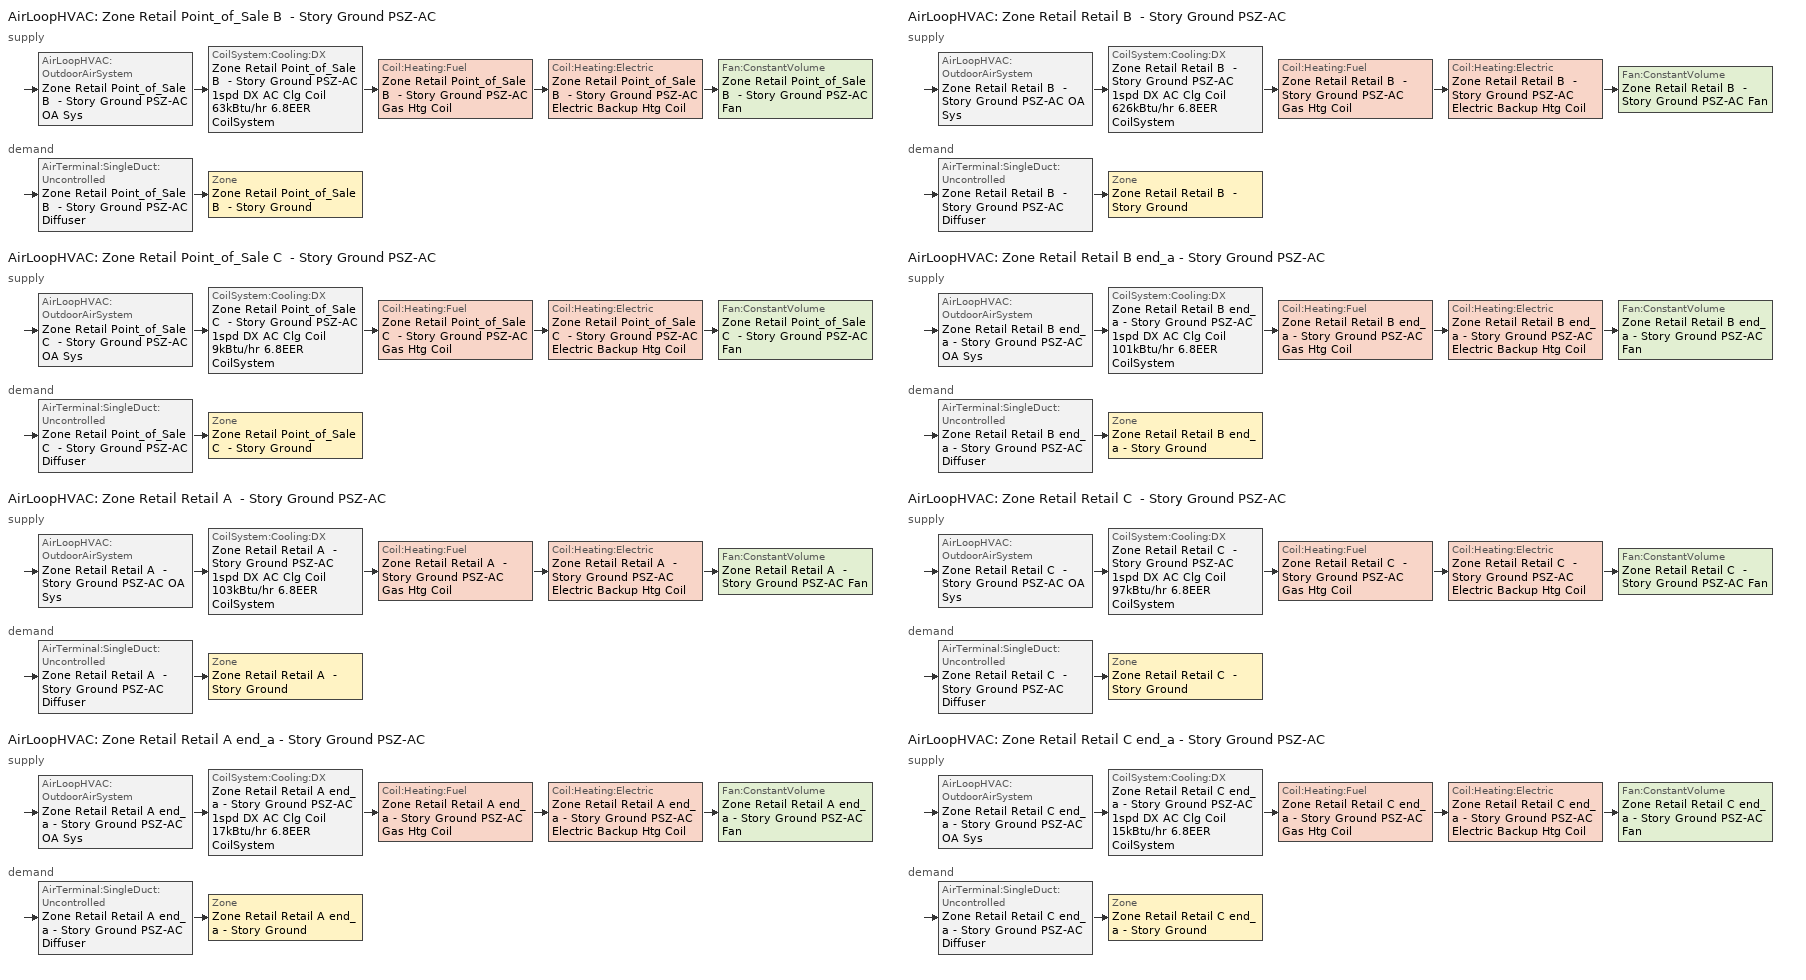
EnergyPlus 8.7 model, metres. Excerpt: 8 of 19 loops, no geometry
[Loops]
AirLoopHVAC 'Zone Retail Point_of_Sale B  - Story Ground PSZ-AC'
 supply: AirLoopHVAC:OutdoorAirSystem 'Zone Retail Point_of_Sale B  - Story Ground PSZ-AC OA Sys' > CoilSystem:Cooling:DX 'Zone Retail Point_of_Sale B  - Story Ground PSZ-AC 1spd DX AC Clg Coil 63kBtu/hr 6.8EER CoilSystem' > Coil:Heating:Fuel 'Zone Retail Point_of_Sale B  - Story Ground PSZ-AC Gas Htg Coil' > Coil:Heating:Electric 'Zone Retail Point_of_Sale B  - Story Ground PSZ-AC Electric Backup Htg Coil' > Fan:ConstantVolume 'Zone Retail Point_of_Sale B  - Story Ground PSZ-AC Fan'
 demand: AirTerminal:SingleDuct:Uncontrolled 'Zone Retail Point_of_Sale B  - Story Ground PSZ-AC Diffuser' > Zone 'Zone Retail Point_of_Sale B  - Story Ground'
AirLoopHVAC 'Zone Retail Point_of_Sale C  - Story Ground PSZ-AC'
 supply: AirLoopHVAC:OutdoorAirSystem 'Zone Retail Point_of_Sale C  - Story Ground PSZ-AC OA Sys' > CoilSystem:Cooling:DX 'Zone Retail Point_of_Sale C  - Story Ground PSZ-AC 1spd DX AC Clg Coil 9kBtu/hr 6.8EER CoilSystem' > Coil:Heating:Fuel 'Zone Retail Point_of_Sale C  - Story Ground PSZ-AC Gas Htg Coil' > Coil:Heating:Electric 'Zone Retail Point_of_Sale C  - Story Ground PSZ-AC Electric Backup Htg Coil' > Fan:ConstantVolume 'Zone Retail Point_of_Sale C  - Story Ground PSZ-AC Fan'
 demand: AirTerminal:SingleDuct:Uncontrolled 'Zone Retail Point_of_Sale C  - Story Ground PSZ-AC Diffuser' > Zone 'Zone Retail Point_of_Sale C  - Story Ground'
AirLoopHVAC 'Zone Retail Retail A  - Story Ground PSZ-AC'
 supply: AirLoopHVAC:OutdoorAirSystem 'Zone Retail Retail A  - Story Ground PSZ-AC OA Sys' > CoilSystem:Cooling:DX 'Zone Retail Retail A  - Story Ground PSZ-AC 1spd DX AC Clg Coil 103kBtu/hr 6.8EER CoilSystem' > Coil:Heating:Fuel 'Zone Retail Retail A  - Story Ground PSZ-AC Gas Htg Coil' > Coil:Heating:Electric 'Zone Retail Retail A  - Story Ground PSZ-AC Electric Backup Htg Coil' > Fan:ConstantVolume 'Zone Retail Retail A  - Story Ground PSZ-AC Fan'
 demand: AirTerminal:SingleDuct:Uncontrolled 'Zone Retail Retail A  - Story Ground PSZ-AC Diffuser' > Zone 'Zone Retail Retail A  - Story Ground'
AirLoopHVAC 'Zone Retail Retail A end_a - Story Ground PSZ-AC'
 supply: AirLoopHVAC:OutdoorAirSystem 'Zone Retail Retail A end_a - Story Ground PSZ-AC OA Sys' > CoilSystem:Cooling:DX 'Zone Retail Retail A end_a - Story Ground PSZ-AC 1spd DX AC Clg Coil 17kBtu/hr 6.8EER CoilSystem' > Coil:Heating:Fuel 'Zone Retail Retail A end_a - Story Ground PSZ-AC Gas Htg Coil' > Coil:Heating:Electric 'Zone Retail Retail A end_a - Story Ground PSZ-AC Electric Backup Htg Coil' > Fan:ConstantVolume 'Zone Retail Retail A end_a - Story Ground PSZ-AC Fan'
 demand: AirTerminal:SingleDuct:Uncontrolled 'Zone Retail Retail A end_a - Story Ground PSZ-AC Diffuser' > Zone 'Zone Retail Retail A end_a - Story Ground'
AirLoopHVAC 'Zone Retail Retail B  - Story Ground PSZ-AC'
 supply: AirLoopHVAC:OutdoorAirSystem 'Zone Retail Retail B  - Story Ground PSZ-AC OA Sys' > CoilSystem:Cooling:DX 'Zone Retail Retail B  - Story Ground PSZ-AC 1spd DX AC Clg Coil 626kBtu/hr 6.8EER CoilSystem' > Coil:Heating:Fuel 'Zone Retail Retail B  - Story Ground PSZ-AC Gas Htg Coil' > Coil:Heating:Electric 'Zone Retail Retail B  - Story Ground PSZ-AC Electric Backup Htg Coil' > Fan:ConstantVolume 'Zone Retail Retail B  - Story Ground PSZ-AC Fan'
 demand: AirTerminal:SingleDuct:Uncontrolled 'Zone Retail Retail B  - Story Ground PSZ-AC Diffuser' > Zone 'Zone Retail Retail B  - Story Ground'
AirLoopHVAC 'Zone Retail Retail B end_a - Story Ground PSZ-AC'
 supply: AirLoopHVAC:OutdoorAirSystem 'Zone Retail Retail B end_a - Story Ground PSZ-AC OA Sys' > CoilSystem:Cooling:DX 'Zone Retail Retail B end_a - Story Ground PSZ-AC 1spd DX AC Clg Coil 101kBtu/hr 6.8EER CoilSystem' > Coil:Heating:Fuel 'Zone Retail Retail B end_a - Story Ground PSZ-AC Gas Htg Coil' > Coil:Heating:Electric 'Zone Retail Retail B end_a - Story Ground PSZ-AC Electric Backup Htg Coil' > Fan:ConstantVolume 'Zone Retail Retail B end_a - Story Ground PSZ-AC Fan'
 demand: AirTerminal:SingleDuct:Uncontrolled 'Zone Retail Retail B end_a - Story Ground PSZ-AC Diffuser' > Zone 'Zone Retail Retail B end_a - Story Ground'
AirLoopHVAC 'Zone Retail Retail C  - Story Ground PSZ-AC'
 supply: AirLoopHVAC:OutdoorAirSystem 'Zone Retail Retail C  - Story Ground PSZ-AC OA Sys' > CoilSystem:Cooling:DX 'Zone Retail Retail C  - Story Ground PSZ-AC 1spd DX AC Clg Coil 97kBtu/hr 6.8EER CoilSystem' > Coil:Heating:Fuel 'Zone Retail Retail C  - Story Ground PSZ-AC Gas Htg Coil' > Coil:Heating:Electric 'Zone Retail Retail C  - Story Ground PSZ-AC Electric Backup Htg Coil' > Fan:ConstantVolume 'Zone Retail Retail C  - Story Ground PSZ-AC Fan'
 demand: AirTerminal:SingleDuct:Uncontrolled 'Zone Retail Retail C  - Story Ground PSZ-AC Diffuser' > Zone 'Zone Retail Retail C  - Story Ground'
AirLoopHVAC 'Zone Retail Retail C end_a - Story Ground PSZ-AC'
 supply: AirLoopHVAC:OutdoorAirSystem 'Zone Retail Retail C end_a - Story Ground PSZ-AC OA Sys' > CoilSystem:Cooling:DX 'Zone Retail Retail C end_a - Story Ground PSZ-AC 1spd DX AC Clg Coil 15kBtu/hr 6.8EER CoilSystem' > Coil:Heating:Fuel 'Zone Retail Retail C end_a - Story Ground PSZ-AC Gas Htg Coil' > Coil:Heating:Electric 'Zone Retail Retail C end_a - Story Ground PSZ-AC Electric Backup Htg Coil' > Fan:ConstantVolume 'Zone Retail Retail C end_a - Story Ground PSZ-AC Fan'
 demand: AirTerminal:SingleDuct:Uncontrolled 'Zone Retail Retail C end_a - Story Ground PSZ-AC Diffuser' > Zone 'Zone Retail Retail C end_a - Story Ground'
[ZoneControl:Thermostat] Control Object Type 1=ThermostatSetpoint:DualSetpoint
Name | Zone or ZoneList | Control Type Schedule | Control Name 1
Zone Retail Point_of_Sale B  - Story Ground Thermostat | Zone Retail Point_of_Sale B  - Story Ground | Zone Retail Point_of_Sale B  - Story Ground Thermostat Schedule | Retail Point_of_Sale - CEC Pre-1978 Thermostat
Zone Retail Point_of_Sale C  - Story Ground Thermostat | Zone Retail Point_of_Sale C  - Story Ground | Zone Retail Point_of_Sale C  - Story Ground Thermostat Schedule | Retail Point_of_Sale - CEC Pre-1978 Thermostat 1
Zone Retail Retail A  - Story Ground Thermostat | Zone Retail Retail A  - Story Ground | Zone Retail Retail A  - Story Ground Thermostat Schedule | Retail Retail - CEC Pre-1978 Thermostat
Zone Retail Retail A end_a - Story Ground Thermostat | Zone Retail Retail A end_a - Story Ground | Zone Retail Retail A end_a - Story Ground Thermostat Schedule | Retail Retail - CEC Pre-1978 Thermostat 5
Zone Retail Retail B  - Story Ground Thermostat | Zone Retail Retail B  - Story Ground | Zone Retail Retail B  - Story Ground Thermostat Schedule | Retail Retail - CEC Pre-1978 Thermostat 4
Zone Retail Retail B end_a - Story Ground Thermostat | Zone Retail Retail B end_a - Story Ground | Zone Retail Retail B end_a - Story Ground Thermostat Schedule | Retail Retail - CEC Pre-1978 Thermostat 2
Zone Retail Retail C  - Story Ground Thermostat | Zone Retail Retail C  - Story Ground | Zone Retail Retail C  - Story Ground Thermostat Schedule | Retail Retail - CEC Pre-1978 Thermostat 1
Zone Retail Retail C end_a - Story Ground Thermostat | Zone Retail Retail C end_a - Story Ground | Zone Retail Retail C end_a - Story Ground Thermostat Schedule | Retail Retail - CEC Pre-1978 Thermostat 3
[ThermostatSetpoint:DualSetpoint] Heating Setpoint Temperature Schedule=Retail HtgSetp; Cooling Setpoint Temperature Schedule=Retail ClgSetp
Retail Point_of_Sale - CEC Pre-1978 Thermostat; Retail Point_of_Sale - CEC Pre-1978 Thermostat 1; Retail Retail - CEC Pre-1978 Thermostat; Retail Retail - CEC Pre-1978 Thermostat 5; Retail Retail - CEC Pre-1978 Thermostat 4; Retail Retail - CEC Pre-1978 Thermostat 2; Retail Retail - CEC Pre-1978 Thermostat 1; Retail Retail - CEC Pre-1978 Thermostat 3
[AirTerminal:SingleDuct:Uncontrolled] Availability Schedule=Always On Discrete; Maximum Air Flow Rate {m3/s}=AutoSize
Zone Retail Point_of_Sale B  - Story Ground PSZ-AC Diffuser; Zone Retail Point_of_Sale C  - Story Ground PSZ-AC Diffuser; Zone Retail Retail A  - Story Ground PSZ-AC Diffuser; Zone Retail Retail A end_a - Story Ground PSZ-AC Diffuser; Zone Retail Retail B  - Story Ground PSZ-AC Diffuser; Zone Retail Retail B end_a - Story Ground PSZ-AC Diffuser; Zone Retail Retail C  - Story Ground PSZ-AC Diffuser; Zone Retail Retail C end_a - Story Ground PSZ-AC Diffuser
[Zone equipment]
Zone Retail Point_of_Sale B  - Story Ground: Zone Retail Point_of_Sale B  - Story Ground PSZ-AC Diffuser
Zone Retail Point_of_Sale C  - Story Ground: Zone Retail Point_of_Sale C  - Story Ground PSZ-AC Diffuser
Zone Retail Retail A  - Story Ground: Zone Retail Retail A  - Story Ground PSZ-AC Diffuser
Zone Retail Retail A end_a - Story Ground: Zone Retail Retail A end_a - Story Ground PSZ-AC Diffuser
Zone Retail Retail B  - Story Ground: Zone Retail Retail B  - Story Ground PSZ-AC Diffuser
Zone Retail Retail B end_a - Story Ground: Zone Retail Retail B end_a - Story Ground PSZ-AC Diffuser
Zone Retail Retail C  - Story Ground: Zone Retail Retail C  - Story Ground PSZ-AC Diffuser
Zone Retail Retail C end_a - Story Ground: Zone Retail Retail C end_a - Story Ground PSZ-AC Diffuser
[Sizing:Zone] Zone Cooling Design Supply Air Temperature Input Method=SupplyAirTemperature; Zone Cooling Design Supply Air Temperature {C}=12.8; Zone Cooling Design Supply Air Temperature Difference {deltaC}=11.11; Zone Heating Design Supply Air Temperature Input Method=SupplyAirTemperature; Zone Heating Design Supply Air Temperature {C}=40; Zone Heating Design Supply Air Temperature Difference {deltaC}=11.11; Zone Cooling Design Supply Air Humidity Ratio {kgWater/kgDryAir}=0.0085; Zone Heating Design Supply Air Humidity Ratio {kgWater/kgDryAir}=0.008; Cooling Design Air Flow Method=DesignDay; Cooling Design Air Flow Rate {m3/s}=0; Cooling Minimum Air Flow per Zone Floor Area {m3/s-m2}=0.000762; Cooling Minimum Air Flow {m3/s}=0; Cooling Minimum Air Flow Fraction=0; Heating Design Air Flow Method=DesignDay; Heating Design Air Flow Rate {m3/s}=0; Heating Maximum Air Flow per Zone Floor Area {m3/s-m2}=0.002032; Heating Maximum Air Flow {m3/s}=0.141576; Heating Maximum Air Flow Fraction=0.3; Account for Dedicated Outdoor Air System=No
Name | Design Specification Outdoor Air Object | Design Specification Zone Air Distribution Object
Zone Retail Point_of_Sale B  - Story Ground | Retail Point_of_Sale Ventilation | Zone Retail Point_of_Sale B  - Story Ground Design Spec Zone Air Dist
Zone Retail Point_of_Sale C  - Story Ground | Retail Point_of_Sale Ventilation | Zone Retail Point_of_Sale C  - Story Ground Design Spec Zone Air Dist
Zone Retail Retail A  - Story Ground | Retail Retail Ventilation | Zone Retail Retail A  - Story Ground Design Spec Zone Air Dist
Zone Retail Retail A end_a - Story Ground | Retail Retail Ventilation | Zone Retail Retail A end_a - Story Ground Design Spec Zone Air Dist
Zone Retail Retail B  - Story Ground | Retail Retail Ventilation | Zone Retail Retail B  - Story Ground Design Spec Zone Air Dist
Zone Retail Retail B end_a - Story Ground | Retail Retail Ventilation | Zone Retail Retail B end_a - Story Ground Design Spec Zone Air Dist
Zone Retail Retail C  - Story Ground | Retail Retail Ventilation | Zone Retail Retail C  - Story Ground Design Spec Zone Air Dist
Zone Retail Retail C end_a - Story Ground | Retail Retail Ventilation | Zone Retail Retail C end_a - Story Ground Design Spec Zone Air Dist
[DesignSpecification:ZoneAirDistribution] Zone Air Distribution Effectiveness in Cooling Mode=1; Zone Air Distribution Effectiveness in Heating Mode=1
Zone Retail Point_of_Sale B  - Story Ground Design Spec Zone Air Dist; Zone Retail Point_of_Sale C  - Story Ground Design Spec Zone Air Dist; Zone Retail Retail A  - Story Ground Design Spec Zone Air Dist; Zone Retail Retail A end_a - Story Ground Design Spec Zone Air Dist; Zone Retail Retail B  - Story Ground Design Spec Zone Air Dist; Zone Retail Retail B end_a - Story Ground Design Spec Zone Air Dist; Zone Retail Retail C  - Story Ground Design Spec Zone Air Dist; Zone Retail Retail C end_a - Story Ground Design Spec Zone Air Dist
[Controller:MechanicalVentilation] Availability Schedule=Always On Discrete; Demand Controlled Ventilation=No; System Outdoor Air Method=ZoneSum
Name | Zone Name 1 | Design Specification Outdoor Air Object Name 1 | Design Specification Zone Air Distribution Object Name 1
Controller Mechanical Ventilation 1 | Zone Retail Point_of_Sale B  - Story Ground | Retail Point_of_Sale Ventilation | Zone Retail Point_of_Sale B  - Story Ground Design Spec Zone Air Dist
Controller Mechanical Ventilation 13 | Zone Retail Point_of_Sale C  - Story Ground | Retail Point_of_Sale Ventilation | Zone Retail Point_of_Sale C  - Story Ground Design Spec Zone Air Dist
Controller Mechanical Ventilation 2 | Zone Retail Retail A  - Story Ground | Retail Retail Ventilation | Zone Retail Retail A  - Story Ground Design Spec Zone Air Dist
Controller Mechanical Ventilation 14 | Zone Retail Retail A end_a - Story Ground | Retail Retail Ventilation | Zone Retail Retail A end_a - Story Ground Design Spec Zone Air Dist
Controller Mechanical Ventilation 7 | Zone Retail Retail B  - Story Ground | Retail Retail Ventilation | Zone Retail Retail B  - Story Ground Design Spec Zone Air Dist
Controller Mechanical Ventilation 16 | Zone Retail Retail B end_a - Story Ground | Retail Retail Ventilation | Zone Retail Retail B end_a - Story Ground Design Spec Zone Air Dist
Controller Mechanical Ventilation 10 | Zone Retail Retail C  - Story Ground | Retail Retail Ventilation | Zone Retail Retail C  - Story Ground Design Spec Zone Air Dist
Controller Mechanical Ventilation 11 | Zone Retail Retail C end_a - Story Ground | Retail Retail Ventilation | Zone Retail Retail C end_a - Story Ground Design Spec Zone Air Dist
[DesignSpecification:OutdoorAir] Outdoor Air Method=Maximum; Outdoor Air Flow per Person {m3/s-person}=0.00707921; Outdoor Air Flow per Zone Floor Area {m3/s-m2}=0.001016; Outdoor Air Flow per Zone {m3/s}=0; Outdoor Air Flow Air Changes per Hour {1/hr}=0
Retail Point_of_Sale Ventilation; Retail Retail Ventilation
[AirLoopHVAC] Design Supply Air Flow Rate {m3/s}=AutoSize
Zone Retail Point_of_Sale B  - Story Ground PSZ-AC; Zone Retail Point_of_Sale C  - Story Ground PSZ-AC; Zone Retail Retail A  - Story Ground PSZ-AC; Zone Retail Retail A end_a - Story Ground PSZ-AC; Zone Retail Retail B  - Story Ground PSZ-AC; Zone Retail Retail B end_a - Story Ground PSZ-AC; Zone Retail Retail C  - Story Ground PSZ-AC; Zone Retail Retail C end_a - Story Ground PSZ-AC
[Sizing:System] Type of Load to Size On=Sensible; Design Outdoor Air Flow Rate {m3/s}=Autosize; Central Heating Maximum System Air Flow Ratio=1; Preheat Design Temperature {C}=7; Preheat Design Humidity Ratio {kgWater/kgDryAir}=0.008; Precool Design Temperature {C}=12.8; Precool Design Humidity Ratio {kgWater/kgDryAir}=0.008; Central Cooling Design Supply Air Temperature {C}=12.8; Central Heating Design Supply Air Temperature {C}=40; Type of Zone Sum to Use=Coincident; 100% Outdoor Air in Cooling=No; 100% Outdoor Air in Heating=No; Central Cooling Design Supply Air Humidity Ratio {kgWater/kgDryAir}=0.0085; Central Heating Design Supply Air Humidity Ratio {kgWater/kgDryAir}=0.008; Cooling Supply Air Flow Rate Method=DesignDay; Cooling Supply Air Flow Rate {m3/s}=0; Cooling Supply Air Flow Rate Per Floor Area {m3/s-m2}=0.00996765; Cooling Fraction of Autosized Cooling Supply Air Flow Rate=1; Cooling Supply Air Flow Rate Per Unit Cooling Capacity {m3/s-W}=3.94755e-05; Heating Supply Air Flow Rate Method=DesignDay; Heating Supply Air Flow Rate {m3/s}=0; Heating Supply Air Flow Rate Per Floor Area {m3/s-m2}=0.00996765; Heating Fraction of Autosized Heating Supply Air Flow Rate=1; Heating Fraction of Autosized Cooling Supply Air Flow Rate=1; Heating Supply Air Flow Rate Per Unit Heating Capacity {m3/s-W}=3.15882e-05; System Outdoor Air Method=ZoneSum; Zone Maximum Outdoor Air Fraction=1; Cooling Design Capacity Method=CoolingDesignCapacity; Cooling Design Capacity {W}=Autosize; Cooling Design Capacity Per Floor Area {W/m2}=234.7; Fraction of Autosized Cooling Design Capacity=1; Heating Design Capacity Method=HeatingDesignCapacity; Heating Design Capacity {W}=Autosize; Heating Design Capacity Per Floor Area {W/m2}=157; Fraction of Autosized Heating Design Capacity=1; Central Cooling Capacity Control Method=OnOff
Zone Retail Point_of_Sale B  - Story Ground PSZ-AC; Zone Retail Point_of_Sale C  - Story Ground PSZ-AC; Zone Retail Retail A  - Story Ground PSZ-AC; Zone Retail Retail A end_a - Story Ground PSZ-AC; Zone Retail Retail B  - Story Ground PSZ-AC; Zone Retail Retail B end_a - Story Ground PSZ-AC; Zone Retail Retail C  - Story Ground PSZ-AC; Zone Retail Retail C end_a - Story Ground PSZ-AC
[Controller:OutdoorAir] Minimum Outdoor Air Flow Rate {m3/s}=0; Maximum Outdoor Air Flow Rate {m3/s}=Autosize; Economizer Control Type=NoEconomizer; Economizer Control Action Type=ModulateFlow; Economizer Maximum Limit Dry-Bulb Temperature {C}=28; Economizer Maximum Limit Enthalpy {J/kg}=64000; Economizer Minimum Limit Dry-Bulb Temperature {C}=-100; Minimum Limit Type=FixedMinimum; Minimum Outdoor Air Schedule=Always On Discrete; High Humidity Control=No; Control High Indoor Humidity Based on Outdoor Humidity Ratio=Yes; Heat Recovery Bypass Control Type=BypassWhenOAFlowGreaterThanMinimum
Name | Lockout Type | Mechanical Ventilation Controller
Zone Retail Point_of_Sale B  - Story Ground PSZ-AC OA Sys Controller | LockoutWithCompressor | Controller Mechanical Ventilation 1
Zone Retail Point_of_Sale C  - Story Ground PSZ-AC OA Sys Controller | LockoutWithCompressor | Controller Mechanical Ventilation 13
Zone Retail Retail A  - Story Ground PSZ-AC OA Sys Controller | NoLockout | Controller Mechanical Ventilation 2
Zone Retail Retail A end_a - Story Ground PSZ-AC OA Sys Controller | LockoutWithCompressor | Controller Mechanical Ventilation 14
Zone Retail Retail B  - Story Ground PSZ-AC OA Sys Controller | NoLockout | Controller Mechanical Ventilation 7
Zone Retail Retail B end_a - Story Ground PSZ-AC OA Sys Controller | NoLockout | Controller Mechanical Ventilation 16
Zone Retail Retail C  - Story Ground PSZ-AC OA Sys Controller | NoLockout | Controller Mechanical Ventilation 10
Zone Retail Retail C end_a - Story Ground PSZ-AC OA Sys Controller | LockoutWithCompressor | Controller Mechanical Ventilation 11
[SetpointManager:MixedAir] Control Variable=Temperature
Node 51 OS Default SPM; Node 50 OS Default SPM; Node 49 OS Default SPM; Node 48 OS Default SPM; Node 195 OS Default SPM; Node 194 OS Default SPM; Node 193 OS Default SPM; Node 192 OS Default SPM; Node 63 OS Default SPM; Node 62 OS Default SPM; Node 61 OS Default SPM; Node 60 OS Default SPM; Node 207 OS Default SPM; Node 206 OS Default SPM; Node 205 OS Default SPM; Node 204 OS Default SPM; Node 123 OS Default SPM; Node 122 OS Default SPM; Node 121 OS Default SPM; Node 120 OS Default SPM; Node 231 OS Default SPM; Node 230 OS Default SPM; Node 229 OS Default SPM; Node 228 OS Default SPM; Node 159 OS Default SPM; Node 158 OS Default SPM; Node 157 OS Default SPM; Node 156 OS Default SPM; Node 171 OS Default SPM; Node 170 OS Default SPM; Node 169 OS Default SPM; Node 168 OS Default SPM
[CoilSystem:Cooling:DX] Availability Schedule=Always On Discrete
Name | Cooling Coil
Zone Retail Point_of_Sale B  - Story Ground PSZ-AC 1spd DX AC Clg Coil 63kBtu/hr 6.8EER CoilSystem | Zone Retail Point_of_Sale B  - Story Ground PSZ-AC 1spd DX AC Clg Coil 63kBtu/hr 6.8EER
Zone Retail Point_of_Sale C  - Story Ground PSZ-AC 1spd DX AC Clg Coil 9kBtu/hr 6.8EER CoilSystem | Zone Retail Point_of_Sale C  - Story Ground PSZ-AC 1spd DX AC Clg Coil 9kBtu/hr 6.8EER
Zone Retail Retail A  - Story Ground PSZ-AC 1spd DX AC Clg Coil 103kBtu/hr 6.8EER CoilSystem | Zone Retail Retail A  - Story Ground PSZ-AC 1spd DX AC Clg Coil 103kBtu/hr 6.8EER
Zone Retail Retail A end_a - Story Ground PSZ-AC 1spd DX AC Clg Coil 17kBtu/hr 6.8EER CoilSystem | Zone Retail Retail A end_a - Story Ground PSZ-AC 1spd DX AC Clg Coil 17kBtu/hr 6.8EER
Zone Retail Retail B  - Story Ground PSZ-AC 1spd DX AC Clg Coil 626kBtu/hr 6.8EER CoilSystem | Zone Retail Retail B  - Story Ground PSZ-AC 1spd DX AC Clg Coil 626kBtu/hr 6.8EER
Zone Retail Retail B end_a - Story Ground PSZ-AC 1spd DX AC Clg Coil 101kBtu/hr 6.8EER CoilSystem | Zone Retail Retail B end_a - Story Ground PSZ-AC 1spd DX AC Clg Coil 101kBtu/hr 6.8EER
Zone Retail Retail C  - Story Ground PSZ-AC 1spd DX AC Clg Coil 97kBtu/hr 6.8EER CoilSystem | Zone Retail Retail C  - Story Ground PSZ-AC 1spd DX AC Clg Coil 97kBtu/hr 6.8EER
Zone Retail Retail C end_a - Story Ground PSZ-AC 1spd DX AC Clg Coil 15kBtu/hr 6.8EER CoilSystem | Zone Retail Retail C end_a - Story Ground PSZ-AC 1spd DX AC Clg Coil 15kBtu/hr 6.8EER
[Coil:Cooling:DX:SingleSpeed] Availability Schedule=Always On Discrete; Gross Rated Total Cooling Capacity {W}=Autosize; Gross Rated Sensible Heat Ratio=Autosize; Rated Air Flow Rate {m3/s}=Autosize; Rated Evaporator Fan Power Per Volume Flow Rate {W/(m3/s)}=773.3; Condenser Type=AirCooled; Evaporative Condenser Effectiveness=0; Crankcase Heater Capacity {W}=0; Maximum Outdoor Dry-Bulb Temperature for Crankcase Heater Operation {C}=0; Basin Heater Capacity {W/K}=0; Basin Heater Setpoint Temperature {C}=10
Name | Gross Rated Cooling COP {W/W} | Total Cooling Capacity Function of Temperature Curve | Total Cooling Capacity Function of Flow Fraction Curve | Energy Input Ratio Function of Temperature Curve | Energy Input Ratio Function of Flow Fraction Curve | Part Load Fraction Correlation Curve
Zone Retail Point_of_Sale B  - Story Ground PSZ-AC 1spd DX AC Clg Coil 63kBtu/hr 6.8EER | 2.33196 | Curve_Biquadratic_CBES_23 | Curve_Quadratic_CBES_34 | Curve_Biquadratic_CBES_24 | Curve_Quadratic_CBES_35 | Curve_Quadratic_CBES_36
Zone Retail Point_of_Sale C  - Story Ground PSZ-AC 1spd DX AC Clg Coil 9kBtu/hr 6.8EER | 2.30341 | Curve_Biquadratic_CBES_25 | Curve_Quadratic_CBES_37 | Curve_Biquadratic_CBES_26 | Curve_Quadratic_CBES_38 | Curve_Quadratic_CBES_39
Zone Retail Retail A  - Story Ground PSZ-AC 1spd DX AC Clg Coil 103kBtu/hr 6.8EER | 2.35327 | Curve_Biquadratic_CBES_27 | Curve_Quadratic_CBES_40 | Curve_Biquadratic_CBES_28 | Curve_Quadratic_CBES_41 | Curve_Quadratic_CBES_42
Zone Retail Retail A end_a - Story Ground PSZ-AC 1spd DX AC Clg Coil 17kBtu/hr 6.8EER | 2.30746 | Curve_Biquadratic_CBES_29 | Curve_Quadratic_CBES_43 | Curve_Biquadratic_CBES_30 | Curve_Quadratic_CBES_44 | Curve_Quadratic_CBES_45
Zone Retail Retail B  - Story Ground PSZ-AC 1spd DX AC Clg Coil 626kBtu/hr 6.8EER | 2.63213 | Curve_Biquadratic_CBES_31 | Curve_Quadratic_CBES_46 | Curve_Biquadratic_CBES_32 | Curve_Quadratic_CBES_47 | Curve_Quadratic_CBES_48
Zone Retail Retail B end_a - Story Ground PSZ-AC 1spd DX AC Clg Coil 101kBtu/hr 6.8EER | 2.35204 | Curve_Biquadratic_CBES_33 | Curve_Quadratic_CBES_49 | Curve_Biquadratic_CBES_34 | Curve_Quadratic_CBES_50 | Curve_Quadratic_CBES_51
Zone Retail Retail C  - Story Ground PSZ-AC 1spd DX AC Clg Coil 97kBtu/hr 6.8EER | 2.35009 | Curve_Biquadratic_CBES_35 | Curve_Quadratic_CBES_52 | Curve_Biquadratic_CBES_36 | Curve_Quadratic_CBES_53 | Curve_Quadratic_CBES_54
Zone Retail Retail C end_a - Story Ground PSZ-AC 1spd DX AC Clg Coil 15kBtu/hr 6.8EER | 2.30658 | Curve_Biquadratic_CBES_37 | Curve_Quadratic_CBES_55 | Curve_Biquadratic_CBES_38 | Curve_Quadratic_CBES_56 | Curve_Quadratic_CBES_57
[Coil:Heating:Fuel] Availability Schedule=Always On Discrete; Fuel Type=NaturalGas; Burner Efficiency=0.8; Nominal Capacity {W}=AutoSize; Parasitic Electric Load {W}=0; Parasitic Fuel Load {W}=0
Zone Retail Point_of_Sale B  - Story Ground PSZ-AC Gas Htg Coil; Zone Retail Point_of_Sale C  - Story Ground PSZ-AC Gas Htg Coil; Zone Retail Retail A  - Story Ground PSZ-AC Gas Htg Coil; Zone Retail Retail A end_a - Story Ground PSZ-AC Gas Htg Coil; Zone Retail Retail B  - Story Ground PSZ-AC Gas Htg Coil; Zone Retail Retail B end_a - Story Ground PSZ-AC Gas Htg Coil; Zone Retail Retail C  - Story Ground PSZ-AC Gas Htg Coil; Zone Retail Retail C end_a - Story Ground PSZ-AC Gas Htg Coil
[Coil:Heating:Electric] Availability Schedule=Always On Discrete; Efficiency=1; Nominal Capacity {W}=Autosize
Zone Retail Point_of_Sale B  - Story Ground PSZ-AC Electric Backup Htg Coil; Zone Retail Point_of_Sale C  - Story Ground PSZ-AC Electric Backup Htg Coil; Zone Retail Retail A  - Story Ground PSZ-AC Electric Backup Htg Coil; Zone Retail Retail A end_a - Story Ground PSZ-AC Electric Backup Htg Coil; Zone Retail Retail B  - Story Ground PSZ-AC Electric Backup Htg Coil; Zone Retail Retail B end_a - Story Ground PSZ-AC Electric Backup Htg Coil; Zone Retail Retail C  - Story Ground PSZ-AC Electric Backup Htg Coil; Zone Retail Retail C end_a - Story Ground PSZ-AC Electric Backup Htg Coil
[Fan:ConstantVolume] Fan Total Efficiency=0.53625; Maximum Flow Rate {m3/s}=AutoSize; Motor Efficiency=0.825; Motor In Airstream Fraction=1
Name | Availability Schedule | Pressure Rise {Pa}
Zone Retail Point_of_Sale B  - Story Ground PSZ-AC Fan | Zone Retail Point_of_Sale B  - Story Ground PSZ-AC Occ Sch | 622.722
Zone Retail Point_of_Sale C  - Story Ground PSZ-AC Fan; Zone Retail Retail A end_a - Story Ground PSZ-AC Fan; Zone Retail Retail C end_a - Story Ground PSZ-AC Fan | Always On Discrete | 622.722
Zone Retail Retail A  - Story Ground PSZ-AC Fan | Zone Retail Retail A  - Story Ground PSZ-AC Occ Sch | 622.722
Zone Retail Retail B  - Story Ground PSZ-AC Fan | Zone Retail Retail B  - Story Ground PSZ-AC Occ Sch | 1110.94
Zone Retail Retail B end_a - Story Ground PSZ-AC Fan | Zone Retail Retail B end_a - Story Ground PSZ-AC Occ Sch | 622.722
Zone Retail Retail C  - Story Ground PSZ-AC Fan | Zone Retail Retail C  - Story Ground PSZ-AC Occ Sch | 622.722
[SetpointManager:SingleZone:Reheat] Control Variable=Temperature; Minimum Supply Air Temperature {C}=10; Maximum Supply Air Temperature {C}=50
Name | Control Zone
Setpoint Manager Single Zone Reheat 1 | Zone Retail Point_of_Sale B  - Story Ground
Setpoint Manager Single Zone Reheat 13 | Zone Retail Point_of_Sale C  - Story Ground
Setpoint Manager Single Zone Reheat 2 | Zone Retail Retail A  - Story Ground
Setpoint Manager Single Zone Reheat 14 | Zone Retail Retail A end_a - Story Ground
Setpoint Manager Single Zone Reheat 7 | Zone Retail Retail B  - Story Ground
Setpoint Manager Single Zone Reheat 16 | Zone Retail Retail B end_a - Story Ground
Setpoint Manager Single Zone Reheat 10 | Zone Retail Retail C  - Story Ground
Setpoint Manager Single Zone Reheat 11 | Zone Retail Retail C end_a - Story Ground
[Schedule:Compact]
Zone Retail Point_of_Sale B  - Story Ground Thermostat Schedule; Zone Retail Point_of_Sale C  - Story Ground Thermostat Schedule; Zone Retail Retail A  - Story Ground Thermostat Schedule; Zone Retail Retail A end_a - Story Ground Thermostat Schedule; Zone Retail Retail B  - Story Ground Thermostat Schedule; Zone Retail Retail B end_a - Story Ground Thermostat Schedule; Zone Retail Retail C  - Story Ground Thermostat Schedule; Zone Retail Retail C end_a - Story Ground Thermostat Schedule: Through: 12/31, For: AllDays, Until: 24:00, 4
[Schedule:Day:Interval]
Retail HtgSetp Default: No, 06:00, 15.6, 21:00, 21, 24:00, 15.6
Retail HtgSetp Sat Day: No, 06:00, 15.6, 22:00, 21, 24:00, 15.6
Retail HtgSetp Sun Day: No, 08:00, 15.6, 19:00, 21, 24:00, 15.6
Retail HtgSetp Summer Design Day: No, 24:00, 15.6
Retail HtgSetp Winter Design Day: No, 24:00, 21
Retail ClgSetp Default; Retail ClgSetp Summer Design Day: No, 06:00, 30, 21:00, 24, 24:00, 30
Retail ClgSetp Sat Day: No, 06:00, 30, 22:00, 24, 24:00, 30
Retail ClgSetp Sun Day: No, 08:00, 30, 19:00, 24, 24:00, 30
Retail ClgSetp Winter Design Day: No, 24:00, 30
Zone Retail Point_of_Sale B  - Story Ground PSZ-AC Occ Sch Default; Zone Retail Point_of_Sale B  - Story Ground PSZ-AC Occ Sch Summer Design Day; Zone Retail Point_of_Sale B  - Story Ground PSZ-AC Occ Sch Winter Design Day; Zone Retail Retail A  - Story Ground PSZ-AC Occ Sch Default; Zone Retail Retail A  - Story Ground PSZ-AC Occ Sch Summer Design Day; Zone Retail Retail A  - Story Ground PSZ-AC Occ Sch Winter Design Day; Zone Retail Retail B  - Story Ground PSZ-AC Occ Sch Default; Zone Retail Retail B  - Story Ground PSZ-AC Occ Sch Summer Design Day; Zone Retail Retail B  - Story Ground PSZ-AC Occ Sch Winter Design Day; Zone Retail Retail B end_a - Story Ground PSZ-AC Occ Sch Default; Zone Retail Retail B end_a - Story Ground PSZ-AC Occ Sch Summer Design Day; Zone Retail Retail B end_a - Story Ground PSZ-AC Occ Sch Winter Design Day; Zone Retail Retail C  - Story Ground PSZ-AC Occ Sch Default; Zone Retail Retail C  - Story Ground PSZ-AC Occ Sch Summer Design Day; Zone Retail Retail C  - Story Ground PSZ-AC Occ Sch Winter Design Day: No, 24:00, 1
Zone Retail Point_of_Sale B  - Story Ground PSZ-AC Occ Sch Friday; Zone Retail Point_of_Sale B  - Story Ground PSZ-AC Occ Sch Monday; Zone Retail Point_of_Sale B  - Story Ground PSZ-AC Occ Sch Saturday; Zone Retail Point_of_Sale B  - Story Ground PSZ-AC Occ Sch Thursday; Zone Retail Point_of_Sale B  - Story Ground PSZ-AC Occ Sch Tuesday; Zone Retail Point_of_Sale B  - Story Ground PSZ-AC Occ Sch Wednesday; Zone Retail Retail A  - Story Ground PSZ-AC Occ Sch Friday; Zone Retail Retail A  - Story Ground PSZ-AC Occ Sch Monday; Zone Retail Retail A  - Story Ground PSZ-AC Occ Sch Saturday; Zone Retail Retail A  - Story Ground PSZ-AC Occ Sch Thursday; Zone Retail Retail A  - Story Ground PSZ-AC Occ Sch Tuesday; Zone Retail Retail A  - Story Ground PSZ-AC Occ Sch Wednesday; Zone Retail Retail B  - Story Ground PSZ-AC Occ Sch Friday; Zone Retail Retail B  - Story Ground PSZ-AC Occ Sch Monday; Zone Retail Retail B  - Story Ground PSZ-AC Occ Sch Saturday; Zone Retail Retail B  - Story Ground PSZ-AC Occ Sch Thursday; Zone Retail Retail B  - Story Ground PSZ-AC Occ Sch Tuesday; Zone Retail Retail B  - Story Ground PSZ-AC Occ Sch Wednesday; Zone Retail Retail B end_a - Story Ground PSZ-AC Occ Sch Friday; Zone Retail Retail B end_a - Story Ground PSZ-AC Occ Sch Monday; Zone Retail Retail B end_a - Story Ground PSZ-AC Occ Sch Saturday; Zone Retail Retail B end_a - Story Ground PSZ-AC Occ Sch Thursday; Zone Retail Retail B end_a - Story Ground PSZ-AC Occ Sch Tuesday; Zone Retail Retail B end_a - Story Ground PSZ-AC Occ Sch Wednesday; Zone Retail Retail C  - Story Ground PSZ-AC Occ Sch Friday; Zone Retail Retail C  - Story Ground PSZ-AC Occ Sch Monday; Zone Retail Retail C  - Story Ground PSZ-AC Occ Sch Saturday; Zone Retail Retail C  - Story Ground PSZ-AC Occ Sch Thursday; Zone Retail Retail C  - Story Ground PSZ-AC Occ Sch Tuesday; Zone Retail Retail C  - Story Ground PSZ-AC Occ Sch Wednesday: No, 08:00, 0, 21:00, 1, 24:00, 0
Zone Retail Point_of_Sale B  - Story Ground PSZ-AC Occ Sch Sunday; Zone Retail Retail A  - Story Ground PSZ-AC Occ Sch Sunday; Zone Retail Retail B  - Story Ground PSZ-AC Occ Sch Sunday; Zone Retail Retail B end_a - Story Ground PSZ-AC Occ Sch Sunday; Zone Retail Retail C  - Story Ground PSZ-AC Occ Sch Sunday: No, 10:00, 0, 18:00, 1, 24:00, 0
[Schedule:Week:Daily]
Schedule:Week:Daily {94b622cb-d466-4a33-bf9d-76a83795a2a2}: Retail HtgSetp Default, Retail HtgSetp Default, Retail HtgSetp Default, Retail HtgSetp Default, Retail HtgSetp Default, Retail HtgSetp Default, Retail HtgSetp Sat Day, Retail HtgSetp Default, Retail HtgSetp Summer Design Day, Retail HtgSetp Winter Design Day, Retail HtgSetp Default, Retail HtgSetp Default
Schedule:Week:Daily {8f09d76a-8507-4b73-ae10-52c6667f6242}: Retail HtgSetp Sun Day, Retail HtgSetp Default, Retail HtgSetp Default, Retail HtgSetp Default, Retail HtgSetp Default, Retail HtgSetp Default, Retail HtgSetp Sat Day, Retail HtgSetp Default, Retail HtgSetp Summer Design Day, Retail HtgSetp Winter Design Day, Retail HtgSetp Default, Retail HtgSetp Default
Schedule:Week:Daily {c06fa424-2204-42e2-8c05-1938434e3c7f}: Retail ClgSetp Default, Retail ClgSetp Default, Retail ClgSetp Default, Retail ClgSetp Default, Retail ClgSetp Default, Retail ClgSetp Default, Retail ClgSetp Sat Day, Retail ClgSetp Default, Retail ClgSetp Summer Design Day, Retail ClgSetp Winter Design Day, Retail ClgSetp Default, Retail ClgSetp Default
Schedule:Week:Daily {9e3310a8-f3d5-4481-bbde-099095f66090}: Retail ClgSetp Sun Day, Retail ClgSetp Default, Retail ClgSetp Default, Retail ClgSetp Default, Retail ClgSetp Default, Retail ClgSetp Default, Retail ClgSetp Sat Day, Retail ClgSetp Default, Retail ClgSetp Summer Design Day, Retail ClgSetp Winter Design Day, Retail ClgSetp Default, Retail ClgSetp Default
Schedule:Week:Daily {18118703-1cc1-4714-b69e-0aecf022e6b8}: Zone Retail Point_of_Sale B  - Story Ground PSZ-AC Occ Sch Default, Zone Retail Point_of_Sale B  - Story Ground PSZ-AC Occ Sch Default, Zone Retail Point_of_Sale B  - Story Ground PSZ-AC Occ Sch Default, Zone Retail Point_of_Sale B  - Story Ground PSZ-AC Occ Sch Default, Zone Retail Point_of_Sale B  - Story Ground PSZ-AC Occ Sch Thursday, Zone Retail Point_of_Sale B  - Story Ground PSZ-AC Occ Sch Friday, Zone Retail Point_of_Sale B  - Story Ground PSZ-AC Occ Sch Saturday, Zone Retail Point_of_Sale B  - Story Ground PSZ-AC Occ Sch Default, Zone Retail Point_of_Sale B  - Story Ground PSZ-AC Occ Sch Summer Design Day, Zone Retail Point_of_Sale B  - Story Ground PSZ-AC Occ Sch Winter Design Day, Zone Retail Point_of_Sale B  - Story Ground PSZ-AC Occ Sch Default, Zone Retail Point_of_Sale B  - Story Ground PSZ-AC Occ Sch Default
Schedule:Week:Daily {65fe5b2e-f1a2-4907-95e6-01e3e111f4a5}: Zone Retail Point_of_Sale B  - Story Ground PSZ-AC Occ Sch Sunday, Zone Retail Point_of_Sale B  - Story Ground PSZ-AC Occ Sch Monday, Zone Retail Point_of_Sale B  - Story Ground PSZ-AC Occ Sch Tuesday, Zone Retail Point_of_Sale B  - Story Ground PSZ-AC Occ Sch Wednesday, Zone Retail Point_of_Sale B  - Story Ground PSZ-AC Occ Sch Thursday, Zone Retail Point_of_Sale B  - Story Ground PSZ-AC Occ Sch Friday, Zone Retail Point_of_Sale B  - Story Ground PSZ-AC Occ Sch Saturday, Zone Retail Point_of_Sale B  - Story Ground PSZ-AC Occ Sch Default, Zone Retail Point_of_Sale B  - Story Ground PSZ-AC Occ Sch Summer Design Day, Zone Retail Point_of_Sale B  - Story Ground PSZ-AC Occ Sch Winter Design Day, Zone Retail Point_of_Sale B  - Story Ground PSZ-AC Occ Sch Default, Zone Retail Point_of_Sale B  - Story Ground PSZ-AC Occ Sch Default
Schedule:Week:Daily {50c8a5ba-b619-4b56-a1f1-7548d1ca28dc}: Zone Retail Retail A  - Story Ground PSZ-AC Occ Sch Default, Zone Retail Retail A  - Story Ground PSZ-AC Occ Sch Default, Zone Retail Retail A  - Story Ground PSZ-AC Occ Sch Default, Zone Retail Retail A  - Story Ground PSZ-AC Occ Sch Default, Zone Retail Retail A  - Story Ground PSZ-AC Occ Sch Thursday, Zone Retail Retail A  - Story Ground PSZ-AC Occ Sch Friday, Zone Retail Retail A  - Story Ground PSZ-AC Occ Sch Saturday, Zone Retail Retail A  - Story Ground PSZ-AC Occ Sch Default, Zone Retail Retail A  - Story Ground PSZ-AC Occ Sch Summer Design Day, Zone Retail Retail A  - Story Ground PSZ-AC Occ Sch Winter Design Day, Zone Retail Retail A  - Story Ground PSZ-AC Occ Sch Default, Zone Retail Retail A  - Story Ground PSZ-AC Occ Sch Default
Schedule:Week:Daily {fc2c1929-dc19-484e-82e1-a6624c3b62bb}: Zone Retail Retail A  - Story Ground PSZ-AC Occ Sch Sunday, Zone Retail Retail A  - Story Ground PSZ-AC Occ Sch Monday, Zone Retail Retail A  - Story Ground PSZ-AC Occ Sch Tuesday, Zone Retail Retail A  - Story Ground PSZ-AC Occ Sch Wednesday, Zone Retail Retail A  - Story Ground PSZ-AC Occ Sch Thursday, Zone Retail Retail A  - Story Ground PSZ-AC Occ Sch Friday, Zone Retail Retail A  - Story Ground PSZ-AC Occ Sch Saturday, Zone Retail Retail A  - Story Ground PSZ-AC Occ Sch Default, Zone Retail Retail A  - Story Ground PSZ-AC Occ Sch Summer Design Day, Zone Retail Retail A  - Story Ground PSZ-AC Occ Sch Winter Design Day, Zone Retail Retail A  - Story Ground PSZ-AC Occ Sch Default, Zone Retail Retail A  - Story Ground PSZ-AC Occ Sch Default
Schedule:Week:Daily {04edbd71-c036-4c84-b39a-3f7970582959}: Zone Retail Retail B  - Story Ground PSZ-AC Occ Sch Default, Zone Retail Retail B  - Story Ground PSZ-AC Occ Sch Default, Zone Retail Retail B  - Story Ground PSZ-AC Occ Sch Default, Zone Retail Retail B  - Story Ground PSZ-AC Occ Sch Default, Zone Retail Retail B  - Story Ground PSZ-AC Occ Sch Thursday, Zone Retail Retail B  - Story Ground PSZ-AC Occ Sch Friday, Zone Retail Retail B  - Story Ground PSZ-AC Occ Sch Saturday, Zone Retail Retail B  - Story Ground PSZ-AC Occ Sch Default, Zone Retail Retail B  - Story Ground PSZ-AC Occ Sch Summer Design Day, Zone Retail Retail B  - Story Ground PSZ-AC Occ Sch Winter Design Day, Zone Retail Retail B  - Story Ground PSZ-AC Occ Sch Default, Zone Retail Retail B  - Story Ground PSZ-AC Occ Sch Default
Schedule:Week:Daily {20722a8a-755f-49a3-823f-a1c10ebf386f}: Zone Retail Retail B  - Story Ground PSZ-AC Occ Sch Sunday, Zone Retail Retail B  - Story Ground PSZ-AC Occ Sch Monday, Zone Retail Retail B  - Story Ground PSZ-AC Occ Sch Tuesday, Zone Retail Retail B  - Story Ground PSZ-AC Occ Sch Wednesday, Zone Retail Retail B  - Story Ground PSZ-AC Occ Sch Thursday, Zone Retail Retail B  - Story Ground PSZ-AC Occ Sch Friday, Zone Retail Retail B  - Story Ground PSZ-AC Occ Sch Saturday, Zone Retail Retail B  - Story Ground PSZ-AC Occ Sch Default, Zone Retail Retail B  - Story Ground PSZ-AC Occ Sch Summer Design Day, Zone Retail Retail B  - Story Ground PSZ-AC Occ Sch Winter Design Day, Zone Retail Retail B  - Story Ground PSZ-AC Occ Sch Default, Zone Retail Retail B  - Story Ground PSZ-AC Occ Sch Default
Schedule:Week:Daily {10241771-9794-4c03-9f53-06d05d980d5f}: Zone Retail Retail B end_a - Story Ground PSZ-AC Occ Sch Default, Zone Retail Retail B end_a - Story Ground PSZ-AC Occ Sch Default, Zone Retail Retail B end_a - Story Ground PSZ-AC Occ Sch Default, Zone Retail Retail B end_a - Story Ground PSZ-AC Occ Sch Default, Zone Retail Retail B end_a - Story Ground PSZ-AC Occ Sch Thursday, Zone Retail Retail B end_a - Story Ground PSZ-AC Occ Sch Friday, Zone Retail Retail B end_a - Story Ground PSZ-AC Occ Sch Saturday, Zone Retail Retail B end_a - Story Ground PSZ-AC Occ Sch Default, Zone Retail Retail B end_a - Story Ground PSZ-AC Occ Sch Summer Design Day, Zone Retail Retail B end_a - Story Ground PSZ-AC Occ Sch Winter Design Day, Zone Retail Retail B end_a - Story Ground PSZ-AC Occ Sch Default, Zone Retail Retail B end_a - Story Ground PSZ-AC Occ Sch Default
Schedule:Week:Daily {356acdc3-6d3a-41cb-b191-31264d5c2d23}: Zone Retail Retail B end_a - Story Ground PSZ-AC Occ Sch Sunday, Zone Retail Retail B end_a - Story Ground PSZ-AC Occ Sch Monday, Zone Retail Retail B end_a - Story Ground PSZ-AC Occ Sch Tuesday, Zone Retail Retail B end_a - Story Ground PSZ-AC Occ Sch Wednesday, Zone Retail Retail B end_a - Story Ground PSZ-AC Occ Sch Thursday, Zone Retail Retail B end_a - Story Ground PSZ-AC Occ Sch Friday, Zone Retail Retail B end_a - Story Ground PSZ-AC Occ Sch Saturday, Zone Retail Retail B end_a - Story Ground PSZ-AC Occ Sch Default, Zone Retail Retail B end_a - Story Ground PSZ-AC Occ Sch Summer Design Day, Zone Retail Retail B end_a - Story Ground PSZ-AC Occ Sch Winter Design Day, Zone Retail Retail B end_a - Story Ground PSZ-AC Occ Sch Default, Zone Retail Retail B end_a - Story Ground PSZ-AC Occ Sch Default
Schedule:Week:Daily {edca38f8-d250-4e06-95e3-7c7774c12082}: Zone Retail Retail C  - Story Ground PSZ-AC Occ Sch Default, Zone Retail Retail C  - Story Ground PSZ-AC Occ Sch Default, Zone Retail Retail C  - Story Ground PSZ-AC Occ Sch Default, Zone Retail Retail C  - Story Ground PSZ-AC Occ Sch Default, Zone Retail Retail C  - Story Ground PSZ-AC Occ Sch Thursday, Zone Retail Retail C  - Story Ground PSZ-AC Occ Sch Friday, Zone Retail Retail C  - Story Ground PSZ-AC Occ Sch Saturday, Zone Retail Retail C  - Story Ground PSZ-AC Occ Sch Default, Zone Retail Retail C  - Story Ground PSZ-AC Occ Sch Summer Design Day, Zone Retail Retail C  - Story Ground PSZ-AC Occ Sch Winter Design Day, Zone Retail Retail C  - Story Ground PSZ-AC Occ Sch Default, Zone Retail Retail C  - Story Ground PSZ-AC Occ Sch Default
Schedule:Week:Daily {ac792ad6-882a-40d2-9073-b1995fe1962f}: Zone Retail Retail C  - Story Ground PSZ-AC Occ Sch Sunday, Zone Retail Retail C  - Story Ground PSZ-AC Occ Sch Monday, Zone Retail Retail C  - Story Ground PSZ-AC Occ Sch Tuesday, Zone Retail Retail C  - Story Ground PSZ-AC Occ Sch Wednesday, Zone Retail Retail C  - Story Ground PSZ-AC Occ Sch Thursday, Zone Retail Retail C  - Story Ground PSZ-AC Occ Sch Friday, Zone Retail Retail C  - Story Ground PSZ-AC Occ Sch Saturday, Zone Retail Retail C  - Story Ground PSZ-AC Occ Sch Default, Zone Retail Retail C  - Story Ground PSZ-AC Occ Sch Summer Design Day, Zone Retail Retail C  - Story Ground PSZ-AC Occ Sch Winter Design Day, Zone Retail Retail C  - Story Ground PSZ-AC Occ Sch Default, Zone Retail Retail C  - Story Ground PSZ-AC Occ Sch Default
[Schedule:Year]
Retail HtgSetp: Schedule:Week:Daily {94b622cb-d466-4a33-bf9d-76a83795a2a2}, 1, 1, 1, 3, Schedule:Week:Daily {8f09d76a-8507-4b73-ae10-52c6667f6242}, 1, 4, 12, 31
Retail ClgSetp: Schedule:Week:Daily {c06fa424-2204-42e2-8c05-1938434e3c7f}, 1, 1, 1, 3, Schedule:Week:Daily {9e3310a8-f3d5-4481-bbde-099095f66090}, 1, 4, 12, 31
Zone Retail Point_of_Sale B  - Story Ground PSZ-AC Occ Sch: Schedule:Week:Daily {18118703-1cc1-4714-b69e-0aecf022e6b8}, 1, 1, 1, 3, Schedule:Week:Daily {65fe5b2e-f1a2-4907-95e6-01e3e111f4a5}, 1, 4, 12, 31
Zone Retail Retail A  - Story Ground PSZ-AC Occ Sch: Schedule:Week:Daily {50c8a5ba-b619-4b56-a1f1-7548d1ca28dc}, 1, 1, 1, 3, Schedule:Week:Daily {fc2c1929-dc19-484e-82e1-a6624c3b62bb}, 1, 4, 12, 31
Zone Retail Retail B  - Story Ground PSZ-AC Occ Sch: Schedule:Week:Daily {04edbd71-c036-4c84-b39a-3f7970582959}, 1, 1, 1, 3, Schedule:Week:Daily {20722a8a-755f-49a3-823f-a1c10ebf386f}, 1, 4, 12, 31
Zone Retail Retail B end_a - Story Ground PSZ-AC Occ Sch: Schedule:Week:Daily {10241771-9794-4c03-9f53-06d05d980d5f}, 1, 1, 1, 3, Schedule:Week:Daily {356acdc3-6d3a-41cb-b191-31264d5c2d23}, 1, 4, 12, 31
Zone Retail Retail C  - Story Ground PSZ-AC Occ Sch: Schedule:Week:Daily {edca38f8-d250-4e06-95e3-7c7774c12082}, 1, 1, 1, 3, Schedule:Week:Daily {ac792ad6-882a-40d2-9073-b1995fe1962f}, 1, 4, 12, 31
[Schedule:Constant]
Always On Discrete: Hourly Value=1
[Curve:Biquadratic] Minimum Value of x {BasedOnField A2}=17; Maximum Value of x {BasedOnField A2}=22; Minimum Value of y {BasedOnField A3}=13; Maximum Value of y {BasedOnField A3}=46
Name | Coefficient1 Constant | Coefficient2 x | Coefficient3 x**2 | Coefficient4 y | Coefficient5 y**2 | Coefficient6 x*y
Curve_Biquadratic_CBES_23; Curve_Biquadratic_CBES_25; Curve_Biquadratic_CBES_27; Curve_Biquadratic_CBES_29; Curve_Biquadratic_CBES_31; Curve_Biquadratic_CBES_33; Curve_Biquadratic_CBES_35; Curve_Biquadratic_CBES_37 | 0.942588 | 0.00954335 | 0.00068377 | -0.0110427 | 5.249e-06 | -9.72e-06
Curve_Biquadratic_CBES_24; Curve_Biquadratic_CBES_26; Curve_Biquadratic_CBES_28; Curve_Biquadratic_CBES_30; Curve_Biquadratic_CBES_32; Curve_Biquadratic_CBES_34; Curve_Biquadratic_CBES_36; Curve_Biquadratic_CBES_38 | 0.342414 | 0.034885 | -0.0006237 | 0.00497722 | 0.00043795 | -0.000728
[Curve:Quadratic]
Name | Coefficient1 Constant | Coefficient2 x | Coefficient3 x**2 | Minimum Value of x {BasedOnField A2} | Maximum Value of x {BasedOnField A2}
Curve_Quadratic_CBES_34; Curve_Quadratic_CBES_37; Curve_Quadratic_CBES_40; Curve_Quadratic_CBES_43; Curve_Quadratic_CBES_46; Curve_Quadratic_CBES_49; Curve_Quadratic_CBES_52; Curve_Quadratic_CBES_55 | 0.8 | 0.2 | 0 | 0.5 | 1.5
Curve_Quadratic_CBES_35; Curve_Quadratic_CBES_38; Curve_Quadratic_CBES_41; Curve_Quadratic_CBES_44; Curve_Quadratic_CBES_47; Curve_Quadratic_CBES_50; Curve_Quadratic_CBES_53; Curve_Quadratic_CBES_56 | 1.1552 | -0.1808 | 0.0256 | 0.5 | 1.5
Curve_Quadratic_CBES_36; Curve_Quadratic_CBES_39; Curve_Quadratic_CBES_42; Curve_Quadratic_CBES_45; Curve_Quadratic_CBES_48; Curve_Quadratic_CBES_51; Curve_Quadratic_CBES_54; Curve_Quadratic_CBES_57 | 0.85 | 0.15 | 0 | 0 | 1
